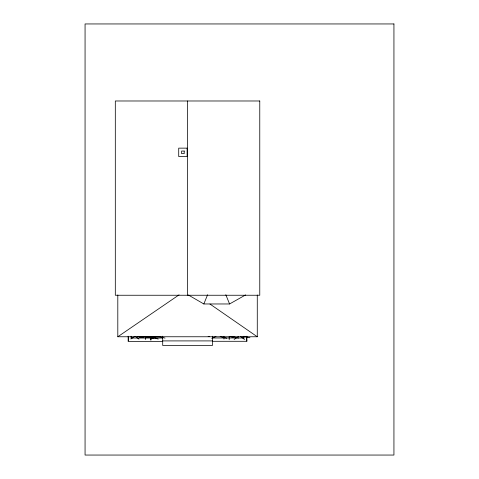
<?xml version="1.0" encoding="UTF-8"?>
<svg xmlns="http://www.w3.org/2000/svg" width="479" height="479" viewBox="0 0 479 479"><rect width="100%" height="100%" fill="white"/><g stroke="black" fill="none" stroke-linecap="round" stroke-linejoin="round"><path stroke-width="0.72" d="M188.355 294.998L203.838 303.967L207.599 294.735M117.804 294.998L117.804 336.761L179.068 294.854M130.863 338.994L134.922 336.324M234.117 339.455L238.662 336.468M203.838 303.967L229.573 303.967L245.607 294.926M150.448 339.389L156.717 336.474M211.754 338.449L215.945 336.498M146.281 337.27L154.262 336.515M208.143 336.611L209.419 336.492M117.804 336.761L257.277 336.761L257.277 294.998M139.167 336.947L160.339 336.947M212.442 337.976L243.577 337.976L243.577 336.599M162.704 338.042L131.468 338.042L131.468 336.653M162.704 340.91L212.442 340.91M246.901 340.91L246.481 340.91L246.481 336.599M212.442 341.293L246.901 341.293L246.901 336.168M162.704 341.365L128.144 341.365L128.144 336.204M242.853 336.462L249.936 337.761M137.233 336.45L143.64 337.623M220.16 336.533L226.795 338.246M158.711 336.462L165.027 338.096M232.56 336.474L238.488 338.084M229.585 336.438L233.267 337.438M148.682 336.45L158.244 339.048M146.173 336.533L153.023 338.396M209.976 304.045L257.277 336.761M240.554 336.426L244.535 339.515M135.407 336.39L138.958 339.144M225.813 294.735L229.573 303.967M243.991 336.204L243.991 338.419M229.196 336.557L229.196 339.719M223.968 336.294L223.968 339.066M212.442 336.204L212.442 345.479L162.704 345.479L162.704 336.204M187.54 100.985L187.54 295.25M150.879 336.521L150.879 340.228M145.658 336.557L145.658 339.575M131.084 336.204L131.084 338.419M128.6 336.695L128.6 340.91M393.936 23.95L85.064 23.95L85.064 455.05L393.936 455.05L393.936 23.95M259.768 100.985L115.313 100.985L115.313 295.25L259.768 295.25L259.768 100.985M187.121 148.143L178.715 148.143L178.715 156.549L187.121 156.549L187.121 148.143M184.211 151.047L181.619 151.047L181.619 153.645L184.211 153.645L184.211 151.047"/></g></svg>
